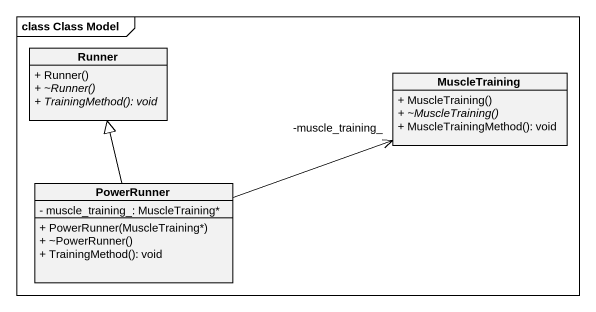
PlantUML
@startuml
mainframe class Class Model
hide circle
hide empty members
skinparam classAttributeIconSize 0
class Runner {
  + Runner()
  {abstract} + ~Runner()
  {abstract} + TrainingMethod(): void
}
class MuscleTraining {
  + MuscleTraining()
  {abstract} + ~MuscleTraining()
  + MuscleTrainingMethod(): void
}
class PowerRunner {
  - muscle_training_: MuscleTraining*
  + PowerRunner(MuscleTraining*)
  + ~PowerRunner()
  + TrainingMethod(): void
}
PowerRunner -up-|> Runner
PowerRunner -right-> "-muscle_training_" MuscleTraining
@enduml
